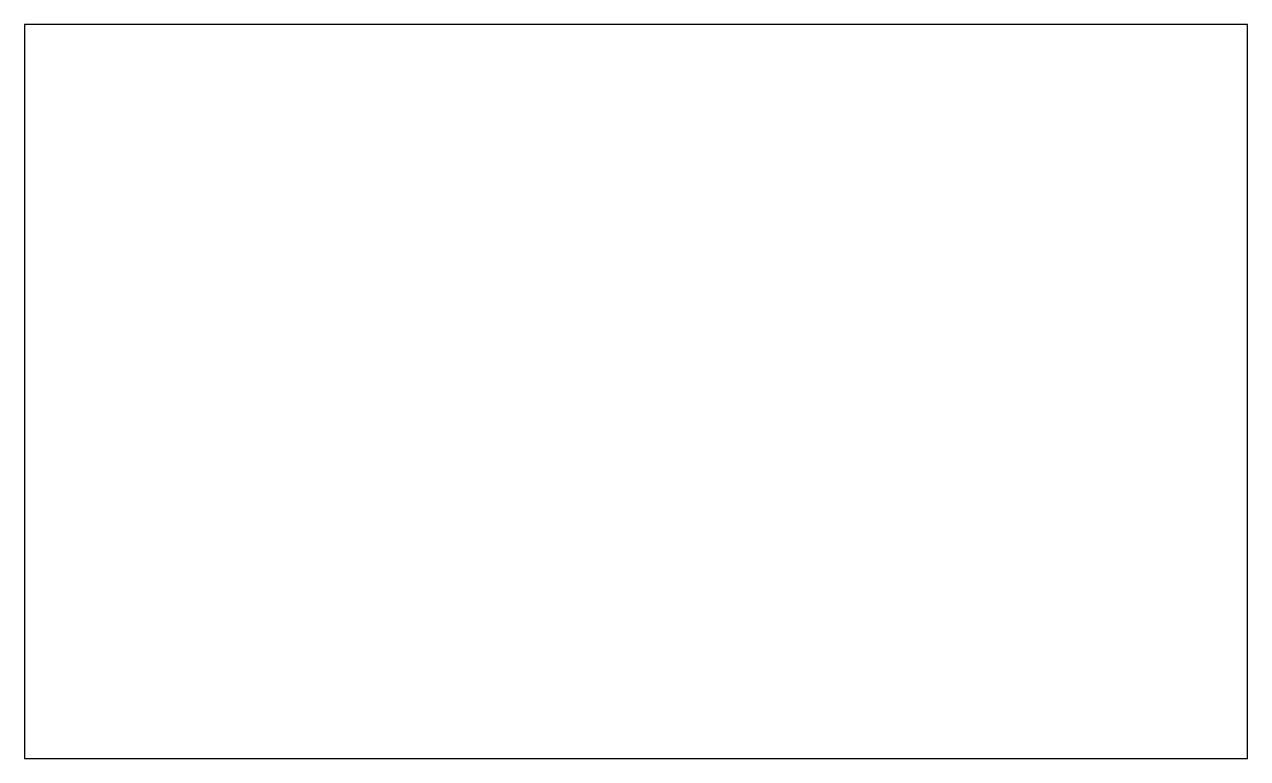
# Model space of a CAD drawing. Header units: inches. Extents: x 0 to 1181, y 0 to 709.
import ezdxf

# ---------------------------------------------------------------- set-up
doc = ezdxf.new("R2010")
doc.units = ezdxf.units.IN

msp = doc.modelspace()

# ---------------------------------------------------------------- linework, layer by layer
at = {"layer": 'HALL'}
msp.add_lwpolyline([(0, 0), (1181.1, 0), (1181.1, 708.7), (0, 708.7)], close=True, dxfattribs=at)

doc.saveas('drawing.dxf')
